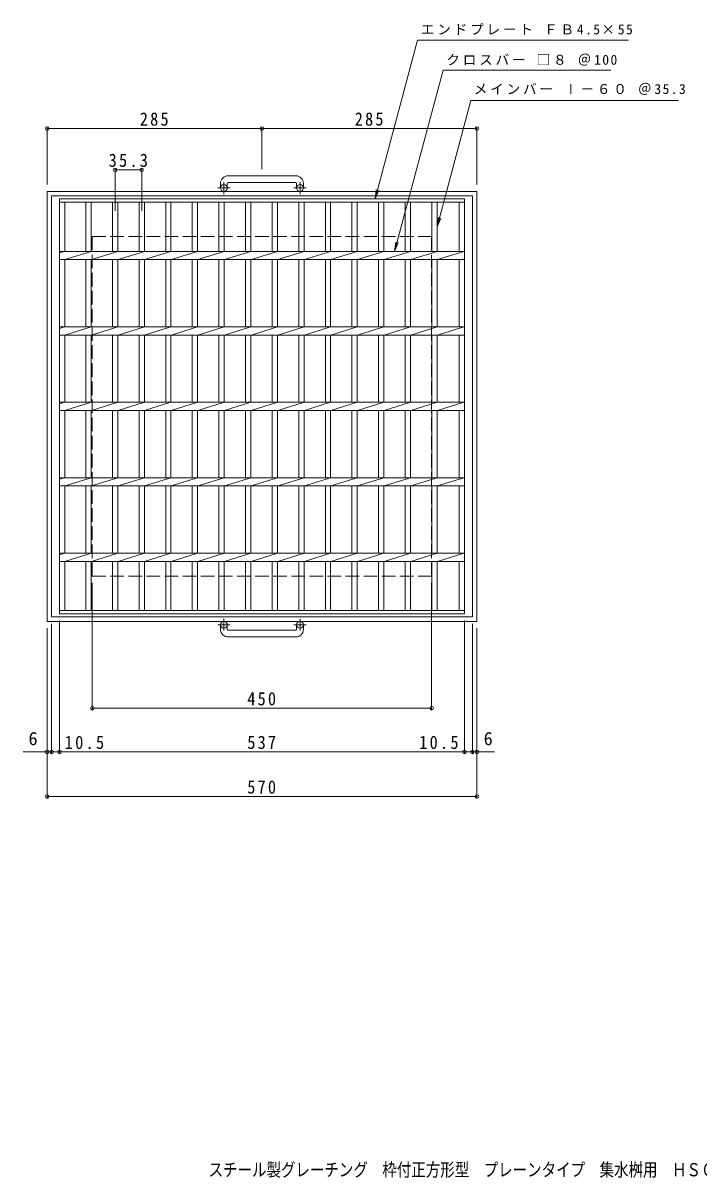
# Model space of a CAD drawing. Units: millimetres, scale not verified. Extents: x -773 to 1020, y -818 to 713.
# Drawn here: x -773 to 123, y -818 to 713 of the extents above; entities that cross this region are included whole.
import ezdxf
from ezdxf.enums import TextEntityAlignment as Align

# ---------------------------------------------------------------- set-up
doc = ezdxf.new("R2010")
doc.units = ezdxf.units.MM
doc.header["$LTSCALE"] = 6
doc.header["$PDMODE"] = 32
doc.header["$PDSIZE"] = 4.8
doc.linetypes.add('CHAIN1', pattern=[8, 5, -1, 1, -1])
doc.linetypes.add('DASHED3', pattern=[4, 3, -1])
for name, color, linetype, lineweight in [('B-1', 2, 'Continuous', 9), ('B-2', 3, 'Continuous', 9), ('B-4', 7, 'Continuous', 9)]:
    doc.layers.add(name, color=color, linetype=linetype, lineweight=lineweight)
doc.layers.add('F-0_F-0ﾚｲﾔ', color=2, linetype='Continuous')
doc.styles.add('ＭＳ ゴシック', font='')
doc.styles.get('ＭＳ ゴシック').set_extended_font_data('MS Gothic')

msp = doc.modelspace()

# ---------------------------------------------------------------- linework, layer by layer
at = {"layer": 'B-1'}
for p, q in [((-411.353, 510.664), (-501.353, 510.664)), ((-741.353, 490.064), (-741.353, -79.936)), ((-741.353, 490.064), (-171.352, 490.064)), ((-511.353, 500.664), (-511.353, 494.564)), ((-502.353, 500.664), (-502.353, 494.564)), ((-501.353, 501.664), (-411.353, 501.664)), ((-410.353, 500.664), (-410.353, 494.564)), ((-401.353, 500.664), (-401.353, 494.564)), ((-171.352, 490.064), (-171.352, -79.936)), ((-735.353, 484.064), (-735.353, -73.936)), ((-735.353, 484.064), (-177.352, 484.064)), ((-177.352, 484.064), (-177.352, -73.936)), ((-735.353, -73.936), (-177.352, -73.936)), ((-741.353, -79.936), (-171.352, -79.936)), ((-511.353, -90.537), (-511.353, -84.437)), ((-502.353, -90.537), (-502.353, -84.437)), ((-501.353, -91.537), (-411.353, -91.537)), ((-410.353, -90.537), (-410.353, -84.437)), ((-401.353, -90.537), (-401.353, -84.437)), ((-411.353, -100.537), (-501.353, -100.537))]:
    msp.add_line(p, q, dxfattribs=at)
at = {"layer": 'B-1', "linetype": 'CHAIN1'}
for p, q in [((-498.69, 494.564), (-515.097, 494.564)), ((-506.853, 486.456), (-506.853, 502.054)), ((-397.69, 494.564), (-414.097, 494.564)), ((-405.853, 486.456), (-405.853, 502.054)), ((-506.853, -76.33), (-506.853, -91.927)), ((-405.853, -76.33), (-405.853, -91.927)), ((-498.69, -84.437), (-515.097, -84.437)), ((-397.69, -84.437), (-414.097, -84.437))]:
    msp.add_line(p, q, dxfattribs=at)
at = {"layer": 'B-1', "linetype": 'DASHED3'}
for p, q in [((-681.353, 430.064), (-681.353, -19.937)), ((-681.353, 430.064), (-231.352, 430.064)), ((-231.352, 430.064), (-231.352, -19.937)), ((-681.353, -19.937), (-231.352, -19.937))]:
    msp.add_line(p, q, dxfattribs=at)
at = {"layer": 'B-1'}
for centre in [(-506.853, 494.564), (-405.853, 494.564), (-506.853, -84.437), (-405.853, -84.437)]:
    msp.add_circle(centre, 4.5, dxfattribs=at)
for centre, radius, start, end in [((-501.353, 500.664), 10, 90, 180), ((-411.353, 500.664), 10, 0, 90), ((-501.353, 500.664), 1, 90, 180), ((-411.353, 500.664), 1, 0, 90), ((-501.353, -90.537), 10, 180, 270), ((-501.353, -90.537), 1, 180, 270), ((-411.353, -90.537), 10, 270, 0), ((-411.353, -90.537), 1, 270, 0)]:
    msp.add_arc(centre, radius, start, end, dxfattribs=at)
at = {"layer": 'B-2'}
for p, q in [((-724.853, 480.064), (-187.853, 480.064)), ((-724.853, -69.936), (-724.853, 480.064)), ((-724.853, 475.564), (-187.853, 475.564)), ((-717.852, 410.564), (-717.852, 475.564)), ((-689.952, 475.564), (-689.952, 410.564)), ((-682.952, 475.564), (-682.952, 410.564)), ((-654.652, 475.564), (-654.652, 410.564)), ((-647.652, 475.564), (-647.652, 410.564)), ((-619.352, 475.564), (-619.352, 410.564)), ((-612.352, 475.564), (-612.352, 410.564)), ((-584.052, 475.564), (-584.052, 410.564)), ((-577.053, 475.564), (-577.053, 410.564)), ((-548.752, 475.564), (-548.752, 410.564)), ((-541.752, 475.564), (-541.752, 410.564)), ((-513.452, 475.564), (-513.452, 410.564)), ((-506.452, 475.564), (-506.452, 410.564)), ((-478.152, 475.564), (-478.152, 410.564)), ((-471.152, 475.564), (-471.152, 410.564)), ((-442.852, 475.564), (-442.852, 410.564)), ((-435.852, 475.564), (-435.852, 410.564)), ((-407.552, 475.564), (-407.552, 410.564)), ((-400.552, 475.564), (-400.552, 410.564)), ((-372.252, 475.564), (-372.252, 410.564)), ((-365.252, 475.564), (-365.252, 410.564)), ((-336.952, 475.564), (-336.952, 410.564)), ((-329.952, 475.564), (-329.952, 410.564)), ((-301.653, 475.564), (-301.653, 410.564)), ((-294.653, 475.564), (-294.653, 410.564)), ((-266.352, 475.564), (-266.352, 410.564)), ((-259.352, 475.564), (-259.352, 410.564)), ((-231.052, 475.564), (-231.052, 410.564)), ((-224.052, 475.564), (-224.052, 410.564)), ((-194.853, 475.564), (-194.853, 410.564)), ((-187.853, 480.064), (-187.853, -69.936)), ((-724.853, 408.483), (-718.252, 410.564)), ((-724.853, 410.563), (-187.853, 410.563)), ((-724.853, 399.564), (-187.853, 399.564)), ((-717.852, 399.564), (-682.952, 410.564)), ((-717.852, 310.563), (-717.852, 399.564)), ((-689.952, 399.564), (-689.952, 310.563)), ((-682.952, 399.564), (-682.952, 310.563)), ((-682.552, 399.564), (-647.652, 410.564)), ((-654.652, 399.564), (-654.652, 310.563)), ((-647.652, 399.564), (-647.652, 310.563)), ((-647.252, 399.564), (-612.352, 410.564)), ((-619.352, 399.564), (-619.352, 310.563)), ((-612.352, 399.564), (-612.352, 310.563)), ((-611.952, 399.564), (-577.053, 410.564)), ((-584.052, 399.564), (-584.052, 310.563)), ((-577.053, 399.564), (-577.053, 310.563)), ((-576.652, 399.564), (-541.753, 410.564)), ((-548.752, 399.564), (-548.752, 310.563)), ((-541.752, 399.564), (-541.752, 310.563)), ((-541.352, 399.564), (-506.452, 410.564)), ((-513.452, 399.564), (-513.452, 310.563)), ((-506.452, 399.564), (-506.452, 310.563)), ((-506.052, 399.564), (-471.152, 410.564)), ((-478.152, 399.564), (-478.152, 310.563)), ((-471.152, 399.564), (-471.152, 310.563)), ((-470.752, 399.564), (-435.853, 410.564)), ((-442.852, 399.564), (-442.852, 310.563)), ((-435.852, 399.564), (-435.852, 310.563)), ((-435.452, 399.564), (-400.552, 410.564)), ((-407.552, 399.564), (-407.552, 310.563)), ((-400.552, 399.564), (-400.552, 310.563)), ((-400.152, 399.564), (-365.252, 410.564)), ((-372.252, 399.564), (-372.252, 310.563)), ((-365.252, 399.564), (-365.252, 310.563)), ((-364.852, 399.564), (-329.953, 410.564)), ((-336.952, 399.564), (-336.952, 310.563)), ((-329.952, 399.564), (-329.952, 310.563)), ((-329.552, 399.564), (-294.653, 410.564)), ((-301.653, 399.564), (-301.653, 310.563)), ((-294.653, 399.564), (-294.653, 310.563)), ((-294.252, 399.564), (-259.352, 410.564)), ((-266.352, 399.564), (-266.352, 310.563)), ((-259.352, 399.564), (-259.352, 310.563)), ((-258.952, 399.564), (-224.053, 410.564)), ((-231.052, 399.564), (-231.052, 310.563)), ((-224.052, 399.564), (-224.052, 310.563)), ((-223.652, 399.564), (-188.753, 410.564)), ((-194.853, 399.564), (-194.853, 310.563)), ((-724.853, 308.483), (-718.252, 310.564)), ((-724.853, 310.563), (-187.853, 310.563)), ((-717.852, 299.564), (-682.952, 310.564)), ((-682.552, 299.564), (-647.652, 310.564)), ((-647.252, 299.564), (-612.352, 310.564)), ((-611.952, 299.564), (-577.053, 310.564)), ((-576.652, 299.564), (-541.753, 310.564)), ((-541.352, 299.564), (-506.452, 310.564)), ((-506.052, 299.564), (-471.152, 310.564)), ((-470.752, 299.564), (-435.853, 310.564)), ((-435.452, 299.564), (-400.552, 310.564)), ((-400.152, 299.564), (-365.252, 310.564)), ((-364.852, 299.564), (-329.953, 310.564)), ((-329.552, 299.564), (-294.653, 310.564)), ((-294.252, 299.564), (-259.352, 310.564)), ((-258.952, 299.564), (-224.053, 310.564)), ((-223.652, 299.564), (-188.753, 310.564)), ((-724.853, 299.564), (-187.853, 299.564)), ((-717.852, 210.563), (-717.852, 299.564)), ((-689.952, 299.564), (-689.952, 210.563)), ((-682.952, 299.564), (-682.952, 210.563)), ((-654.652, 299.564), (-654.652, 210.563)), ((-647.652, 299.564), (-647.652, 210.563)), ((-619.352, 299.564), (-619.352, 210.563)), ((-612.352, 299.564), (-612.352, 210.563)), ((-584.052, 299.564), (-584.052, 210.563)), ((-577.053, 299.564), (-577.053, 210.563)), ((-548.752, 299.564), (-548.752, 210.563)), ((-541.752, 299.564), (-541.752, 210.563)), ((-513.452, 299.564), (-513.452, 210.563)), ((-506.452, 299.564), (-506.452, 210.563)), ((-478.152, 299.564), (-478.152, 210.563)), ((-471.152, 299.564), (-471.152, 210.563)), ((-442.852, 299.564), (-442.852, 210.563)), ((-435.852, 299.564), (-435.852, 210.563)), ((-407.552, 299.564), (-407.552, 210.563)), ((-400.552, 299.564), (-400.552, 210.563)), ((-372.252, 299.564), (-372.252, 210.563)), ((-365.252, 299.564), (-365.252, 210.563)), ((-336.952, 299.564), (-336.952, 210.563)), ((-329.952, 299.564), (-329.952, 210.563)), ((-301.653, 299.564), (-301.653, 210.563)), ((-294.653, 299.564), (-294.653, 210.563)), ((-266.352, 299.564), (-266.352, 210.563)), ((-259.352, 299.564), (-259.352, 210.563)), ((-231.052, 299.564), (-231.052, 210.563)), ((-224.052, 299.564), (-224.052, 210.563)), ((-194.853, 299.564), (-194.853, 210.563)), ((-724.853, 208.483), (-718.252, 210.564)), ((-724.853, 210.563), (-187.853, 210.563)), ((-724.853, 199.564), (-187.853, 199.564)), ((-717.852, 199.564), (-682.952, 210.564)), ((-717.852, 110.563), (-717.852, 199.564)), ((-689.952, 199.564), (-689.952, 110.563)), ((-682.952, 199.564), (-682.952, 110.563)), ((-682.552, 199.564), (-647.652, 210.564)), ((-654.652, 199.564), (-654.652, 110.563)), ((-647.652, 199.564), (-647.652, 110.563)), ((-647.252, 199.564), (-612.352, 210.564)), ((-619.352, 199.564), (-619.352, 110.563)), ((-612.352, 199.564), (-612.352, 110.563)), ((-611.952, 199.564), (-577.053, 210.564)), ((-584.052, 199.564), (-584.052, 110.563)), ((-577.053, 199.564), (-577.053, 110.563)), ((-576.652, 199.564), (-541.753, 210.564)), ((-548.752, 199.564), (-548.752, 110.563)), ((-541.752, 199.564), (-541.752, 110.563)), ((-541.352, 199.564), (-506.452, 210.564)), ((-513.452, 199.564), (-513.452, 110.563)), ((-506.452, 199.564), (-506.452, 110.563)), ((-506.052, 199.564), (-471.152, 210.564)), ((-478.152, 199.564), (-478.152, 110.563)), ((-471.152, 199.564), (-471.152, 110.563)), ((-470.752, 199.564), (-435.853, 210.564)), ((-442.852, 199.564), (-442.852, 110.563)), ((-435.852, 199.564), (-435.852, 110.563)), ((-435.452, 199.564), (-400.552, 210.564)), ((-407.552, 199.564), (-407.552, 110.563)), ((-400.552, 199.564), (-400.552, 110.563)), ((-400.152, 199.564), (-365.252, 210.564)), ((-372.252, 199.564), (-372.252, 110.563)), ((-365.252, 199.564), (-365.252, 110.563)), ((-364.852, 199.564), (-329.953, 210.564)), ((-336.952, 199.564), (-336.952, 110.563)), ((-329.952, 199.564), (-329.952, 110.563)), ((-329.552, 199.564), (-294.653, 210.564)), ((-301.653, 199.564), (-301.653, 110.563)), ((-294.653, 199.564), (-294.653, 110.563)), ((-294.252, 199.564), (-259.352, 210.564)), ((-266.352, 199.564), (-266.352, 110.563)), ((-259.352, 199.564), (-259.352, 110.563)), ((-258.952, 199.564), (-224.053, 210.564)), ((-231.052, 199.564), (-231.052, 110.563)), ((-224.052, 199.564), (-224.052, 110.563)), ((-223.652, 199.564), (-188.753, 210.564)), ((-194.853, 199.564), (-194.853, 110.563)), ((-724.853, 108.483), (-718.252, 110.564)), ((-724.853, 110.563), (-187.853, 110.563)), ((-717.852, 99.564), (-682.952, 110.564)), ((-682.552, 99.564), (-647.652, 110.564)), ((-647.252, 99.564), (-612.352, 110.564)), ((-611.952, 99.564), (-577.053, 110.564)), ((-576.652, 99.564), (-541.753, 110.564)), ((-541.352, 99.564), (-506.452, 110.564)), ((-506.052, 99.564), (-471.152, 110.564)), ((-470.752, 99.564), (-435.853, 110.564)), ((-435.452, 99.564), (-400.552, 110.564)), ((-400.152, 99.564), (-365.252, 110.564)), ((-364.852, 99.564), (-329.953, 110.564)), ((-329.552, 99.564), (-294.653, 110.564)), ((-294.252, 99.564), (-259.352, 110.564)), ((-258.952, 99.564), (-224.053, 110.564)), ((-223.652, 99.564), (-188.753, 110.564)), ((-724.853, 99.564), (-187.853, 99.564)), ((-717.852, 10.563), (-717.852, 99.564)), ((-689.952, 99.564), (-689.952, 10.563)), ((-682.952, 99.564), (-682.952, 10.563)), ((-654.652, 99.564), (-654.652, 10.563)), ((-647.652, 99.564), (-647.652, 10.563)), ((-619.352, 99.564), (-619.352, 10.563)), ((-612.352, 99.564), (-612.352, 10.563)), ((-584.052, 99.564), (-584.052, 10.563)), ((-577.053, 99.564), (-577.053, 10.563)), ((-548.752, 99.564), (-548.752, 10.563)), ((-541.752, 99.564), (-541.752, 10.563)), ((-513.452, 99.564), (-513.452, 10.563)), ((-506.452, 99.564), (-506.452, 10.563)), ((-478.152, 99.564), (-478.152, 10.563)), ((-471.152, 99.564), (-471.152, 10.563)), ((-442.852, 99.564), (-442.852, 10.563)), ((-435.852, 99.564), (-435.852, 10.563)), ((-407.552, 99.564), (-407.552, 10.563)), ((-400.552, 99.564), (-400.552, 10.563)), ((-372.252, 99.564), (-372.252, 10.563)), ((-365.252, 99.564), (-365.252, 10.563)), ((-336.952, 99.564), (-336.952, 10.563)), ((-329.952, 99.564), (-329.952, 10.563)), ((-301.653, 99.564), (-301.653, 10.563)), ((-294.653, 99.564), (-294.653, 10.563)), ((-266.352, 99.564), (-266.352, 10.563)), ((-259.352, 99.564), (-259.352, 10.563)), ((-231.052, 99.564), (-231.052, 10.563)), ((-224.052, 99.564), (-224.052, 10.563)), ((-194.853, 99.564), (-194.853, 10.563)), ((-724.853, 8.483), (-718.252, 10.564)), ((-724.853, 10.563), (-187.853, 10.563)), ((-717.852, -0.436), (-682.952, 10.564)), ((-682.552, -0.436), (-647.652, 10.564)), ((-647.252, -0.436), (-612.352, 10.564)), ((-611.952, -0.436), (-577.053, 10.564)), ((-576.652, -0.436), (-541.753, 10.564)), ((-541.352, -0.436), (-506.452, 10.564)), ((-506.052, -0.436), (-471.152, 10.564)), ((-470.752, -0.436), (-435.853, 10.564)), ((-435.452, -0.436), (-400.552, 10.564)), ((-400.152, -0.436), (-365.252, 10.564)), ((-364.852, -0.436), (-329.953, 10.564)), ((-329.552, -0.436), (-294.653, 10.564)), ((-294.252, -0.436), (-259.352, 10.564)), ((-258.952, -0.436), (-224.053, 10.564)), ((-223.652, -0.436), (-188.753, 10.564)), ((-724.853, -0.436), (-187.853, -0.436)), ((-717.852, -65.436), (-717.852, -0.436)), ((-689.952, -0.436), (-689.952, -65.436)), ((-682.952, -0.436), (-682.952, -65.436)), ((-654.652, -0.436), (-654.652, -65.436)), ((-647.652, -0.436), (-647.652, -65.436)), ((-619.352, -0.436), (-619.352, -65.436)), ((-612.352, -0.436), (-612.352, -65.436)), ((-584.052, -0.436), (-584.052, -65.436)), ((-577.053, -0.436), (-577.053, -65.436)), ((-548.752, -0.436), (-548.752, -65.436)), ((-541.752, -0.436), (-541.752, -65.436)), ((-513.452, -0.436), (-513.452, -65.436)), ((-506.452, -0.436), (-506.452, -65.436)), ((-478.152, -0.436), (-478.152, -65.436)), ((-471.152, -0.436), (-471.152, -65.436)), ((-442.852, -0.436), (-442.852, -65.436)), ((-435.852, -0.436), (-435.852, -65.436)), ((-407.552, -0.436), (-407.552, -65.436)), ((-400.552, -0.436), (-400.552, -65.436)), ((-372.252, -0.436), (-372.252, -65.436)), ((-365.252, -0.436), (-365.252, -65.436)), ((-336.952, -0.436), (-336.952, -65.436)), ((-329.952, -0.436), (-329.952, -65.436)), ((-301.653, -0.436), (-301.653, -65.436)), ((-294.653, -0.436), (-294.653, -65.436)), ((-266.352, -0.436), (-266.352, -65.436)), ((-259.352, -0.436), (-259.352, -65.436)), ((-231.052, -0.436), (-231.052, -65.436)), ((-224.052, -0.436), (-224.052, -65.436)), ((-194.853, -0.436), (-194.853, -65.436)), ((-187.853, -65.436), (-724.853, -65.436)), ((-187.853, -69.936), (-724.853, -69.936))]:
    msp.add_line(p, q, dxfattribs=at)
at = {"layer": 'B-4'}
for p, q in [((-280.502, 410.564), (-216.168, 650.664)), ((-216.168, 650.664), (6.123, 650.664)), ((-224.052, 443.064), (-179.144, 610.664)), ((-179.144, 610.664), (95.983, 610.664)), ((-741.353, 499.064), (-741.353, 575.124)), ((-741.353, 573.324), (-456.353, 573.324)), ((-456.353, 519.664), (-456.353, 575.124)), ((-456.353, 573.324), (-171.352, 573.324)), ((-171.352, 499.064), (-171.352, 575.124)), ((-651.152, 464.367), (-651.152, 520.423)), ((-651.152, 518.623), (-615.852, 518.623)), ((-615.852, 464.367), (-615.852, 520.423)), ((-306.343, 480.064), (-304.711, 492.457)), ((-306.343, 480.064), (-301.559, 491.612)), ((-224.052, 443.064), (-222.421, 455.457)), ((-224.052, 443.064), (-219.269, 454.612)), ((-280.502, 410.564), (-278.871, 422.957)), ((-280.502, 410.564), (-275.719, 422.112)), ((-681.353, -28.937), (-681.353, -196.871)), ((-231.352, -28.937), (-231.352, -196.871)), ((-741.353, -88.936), (-741.353, -313.881)), ((-735.353, -82.936), (-735.353, -254.7)), ((-724.853, -78.936), (-724.853, -254.7)), ((-187.853, -78.936), (-187.853, -254.7)), ((-177.352, -82.936), (-177.352, -254.7)), ((-171.352, -88.936), (-171.352, -313.881)), ((-681.353, -195.071), (-231.352, -195.071)), ((-773.194, -252.9), (-148.031, -252.9)), ((-741.353, -312.081), (-171.352, -312.081))]:
    msp.add_line(p, q, dxfattribs=at)
msp.add_lwpolyline([(-306.343, 480.064), (-249.912, 690.664), (29.565, 690.664)], dxfattribs=at)
for p in [(-741.353, 573.324), (-456.353, 573.324), (-171.352, 573.324), (-651.152, 518.623), (-615.852, 518.623), (-681.353, -195.071), (-231.352, -195.071), (-741.353, -252.9), (-735.353, -252.9), (-724.853, -252.9), (-187.853, -252.9), (-177.352, -252.9), (-171.352, -252.9), (-741.353, -312.081), (-171.352, -312.081)]:
    msp.add_point(p, dxfattribs=at)

# ---------------------------------------------------------------- texts
at = {"layer": 'B-4', "color": 2, "style": 'ＭＳ ゴシック'}
for p in [(-765.981, -249.3), (-162.287, -249.3)]:
    msp.add_text('6', height=17.6, dxfattribs=at).set_placement(p, align=Align.BOTTOM_LEFT)
at = {"layer": 'B-4', "char_height": 13.2, "attachment_point": 7, "style": 'ＭＳ ゴシック'}
for s, insert in [('\\T1.21;エンドプレート\\~ＦＢ4.5×55', (-245.648, 697.377)), ('\\T1.21;クロスバー\\~□８\\~＠100', (-211.869, 656.653)), ('\\T1.21;メインバー\\~Ⅰ－６０\\~＠35.3', (-175.492, 617.899))]:
    msp.add_mtext(s, dxfattribs=dict(at, insert=insert))
at = {"layer": 'B-4', "color": 2, "char_height": 17.6, "attachment_point": 7, "style": 'ＭＳ ゴシック'}
for s, insert in [('\\T1.27;\\W0.9;285', (-618.353, 576.924)), ('\\T1.27;\\W0.9;285', (-333.353, 576.924)), ('\\T1.28;\\W0.9;35.3', (-659.752, 522.223)), ('\\T1.27;\\W0.9;450', (-475.853, -191.471)), ('\\T1.28;\\W0.9;10.5', (-717.896, -249.3)), ('\\T1.27;\\W0.9;537', (-475.853, -249.3)), ('\\T1.28;\\W0.9;10.5', (-247.826, -249.3)), ('\\T1.27;\\W0.9;570', (-475.853, -308.481))]:
    msp.add_mtext(s, dxfattribs=dict(at, insert=insert))
at = {"layer": 'F-0_F-0ﾚｲﾔ', "style": 'ＭＳ ゴシック', "width": 0.8}
msp.add_text('スチール製グレーチング\u3000枠付正方形型\u3000プレーンタイプ\u3000集水桝用\u3000ＨＳＣ\u3000４４６０Ａ', height=17.6, dxfattribs=at).set_placement((-527.144, -820.782), align=Align.BOTTOM_LEFT)

doc.saveas('drawing.dxf')
